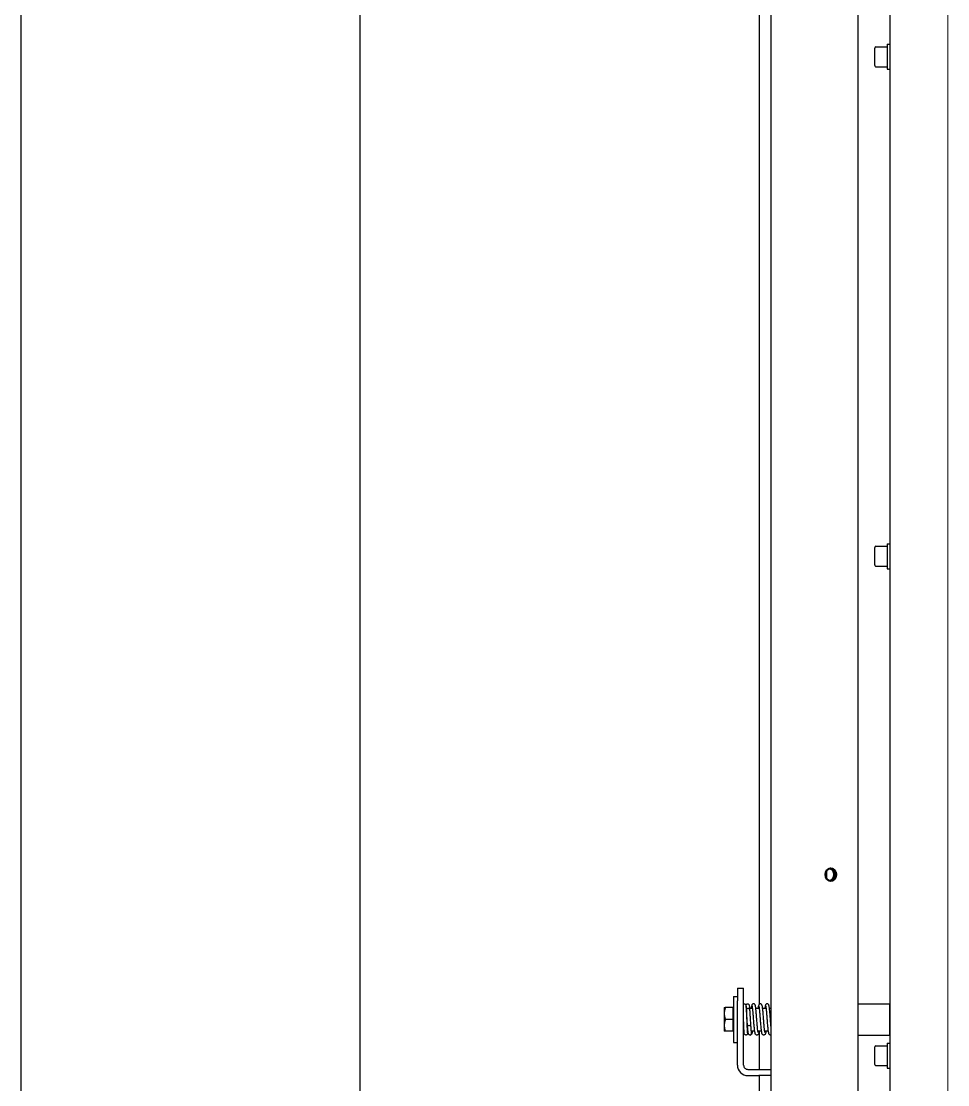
# Model space of a CAD drawing. Extents: x -3873 to 164127, y 7129 to 96529.
# Drawn here: x 53611 to 54353, y 43277 to 44128 of the extents above; entities that cross this region are included whole.
import ezdxf

# ---------------------------------------------------------------- set-up
doc = ezdxf.new("R2010")
doc.units = 0
doc.layers.add('KROMEKA', color=1, linetype='CONTINUOUS')
doc.layers.add('LAYOUT Kromeka', color=1, linetype='CONTINUOUS', lineweight=5)
doc.layers.add('Visible (ISO)', color=7, linetype='CONTINUOUS', lineweight=50)

# ---------------------------------------------------------------- blocks, each defined once
blk = doc.blocks.new('KD21-ara_yolma-64')
at = {"layer": 'KROMEKA', "color": 0}
for p, q in [((349, 742), (2273.5, 742)), ((2125, 470.72), (605.5, 470.72)), ((1304.75, 179), (1300, 179)), ((1314.25, 179), (1304.75, 179)), ((1319, 179), (1314.25, 179)), ((1328, 171.5), (1291, 171.5)), ((1291, 171.5), (1291, 168.5)), ((1300, 172.1), (1300, 178.15)), ((1309.5, 172.1), (1300, 172.1)), ((1300.9, 172.1), (1300.9, 171.5)), ((1309.5, 172.1), (1309.5, 178.15)), ((1319, 172.1), (1309.5, 172.1)), ((1318.1, 172.1), (1318.1, 171.5)), ((1319, 172.1), (1319, 178.15)), ((1328, 171.5), (1328, 168.5)), ((1273, 168.5), (1324.5, 168.5)), ((1273, 163.5), (1324.5, 163.5)), ((1300.5, 163.5), (1300.5, 163.14)), ((1334.5, 168.5), (1324.5, 168.5)), ((1324.5, 163.5), (1334.5, 163.5)), ((1334.5, 168.5), (1334.5, 163.5)), ((1264.5, 160), (1264.5, 151.28)), ((1269.5, 160), (1269.5, 151.28)), ((1300.5, 160.63), (1300.5, 160.03)), ((1300.5, 157.52), (1300.5, 154.63)), ((1318.5, 161.37), (1318.5, 161.25)), ((1318.5, 158.75), (1318.5, 156.25)), ((1318.5, 153.73), (1318.5, 150.77)), ((1264.5, 151), (605.5, 151)), ((1264.5, 141.28), (1264.5, 151.28)), ((1269.5, 151.28), (1269.5, 141.28)), ((1300.44, 151), (1269.5, 151)), ((1300.5, 152.11), (1300.5, 149.16)), ((1300.5, 146.64), (1300.5, 143.68)), ((1318.5, 148.25), (1318.5, 145.3)), ((2271.44, 151), (1321.63, 151)), ((605.5, 141.28), (3196, 141.28)), ((1318.5, 142.78), (1318.5, 141.28)), ((3196, 72), (605.5, 72)), ((1297, 72), (1297, 46.5)), ((1322, 72), (1322, 46.5)), ((1272.5, 57.5), (1272.5, 48.5)), ((1273.5, 58.5), (1287.5, 58.5)), ((1288.5, 57.5), (1288.5, 48.5)), ((1672.5, 57.5), (1672.5, 48.5)), ((1673.5, 58.5), (1687.5, 58.5)), ((1688.5, 57.5), (1688.5, 48.5)), ((2072.5, 57.5), (2072.5, 48.5)), ((2073.5, 58.5), (2087.5, 58.5)), ((2088.5, 57.5), (2088.5, 48.5)), ((2305.93, 46.5), (605.5, 46.5)), ((1290.5, 48.5), (1270.5, 48.5)), ((1270.5, 48.5), (1270.5, 46.5)), ((1290.5, 48.5), (1290.5, 46.5)), ((1297, 46.5), (1322, 46.5)), ((1301.5, 46.5), (1301.5, 46.5)), ((1317.5, 46.5), (1317.5, 46.5)), ((1690.5, 48.5), (1670.5, 48.5)), ((1670.5, 48.5), (1670.5, 46.5)), ((1690.5, 48.5), (1690.5, 46.5)), ((2090.5, 48.5), (2070.5, 48.5)), ((2070.5, 48.5), (2070.5, 46.5)), ((2090.5, 48.5), (2090.5, 46.5))]:
    blk.add_line(p, q, dxfattribs=at)
for centre, radius, start, end in [((1273, 160), 8.5, 90, 180), ((1273, 160), 3.5, 90, 180), ((1273.5, 57.5), 1, 90, 180), ((1287.5, 57.5), 1, 0, 90), ((1673.5, 57.5), 1, 90, 180), ((1687.5, 57.5), 1, 0, 90), ((2073.5, 57.5), 1, 90, 180), ((2087.5, 57.5), 1, 0, 90)]:
    blk.add_arc(centre, radius, start, end, dxfattribs=at)
for centre, major_axis, ratio, start_param, end_param in [((1298.25, 158.29), (-1, -0.75), 0.99913, 5.645268, 7.853982), ((1305.19, 159.18), (-0.1, 1.25), 0.38154, 6.274556, 7.821995), ((1305.19, 159.18), (0.1, -1.25), 0.38154, 4.680402, 6.274512), ((1317.45, 159.92), (-0.14, 1.24), 0.704994, 4.635293, 6.262246), ((1317.45, 159.92), (0.14, -1.24), 0.704994, 6.262506, 7.776885), ((1319.89, 160.53), (-0.25, -1.23), 0.921119, 4.11412, 4.241353)]:
    blk.add_ellipse(centre, major_axis=major_axis, ratio=ratio, start_param=start_param, end_param=end_param, dxfattribs=at)
for points in [[(1304.75, 179), (1302.55, 179), (1300, 178.15)], [(1300, 178.15), (1300, 179), (1300, 179)], [(1309.5, 178.15), (1306.95, 179), (1304.75, 179)], [(1314.25, 179), (1312.05, 179), (1309.5, 178.15)], [(1319, 178.15), (1316.45, 179), (1314.25, 179)], [(1319, 179), (1319, 179), (1319, 178.15)]]:
    blk.add_rational_spline(points, [1, 1.0379548493, 1], degree=2, dxfattribs=at)
for points, knots in [([(1300.5, 160.12), (1300.37, 160.13), (1300.25, 160.14), (1299.43, 160.19), (1298.9, 160.23), (1298.3, 160.31), (1298.15, 160.32), (1297.83, 160.43), (1297.75, 160.46), (1297.62, 160.54), (1297.56, 160.57), (1297.42, 160.68), (1297.34, 160.76), (1297.2, 160.94), (1297.13, 161.05), (1297.04, 161.29), (1297.01, 161.42), (1296.99, 161.7), (1297.01, 161.84), (1297.09, 162.11), (1297.15, 162.24), (1297.3, 162.45), (1297.39, 162.55), (1297.56, 162.68), (1297.64, 162.73), (1297.78, 162.8), (1297.83, 162.83), (1297.96, 162.87), (1298.03, 162.89), (1298.24, 162.94), (1298.37, 162.96), (1299.03, 163.04), (1299.79, 163.1), (1301.64, 163.2), (1302.69, 163.25), (1304.89, 163.34), (1306.06, 163.38), (1307.95, 163.45), (1308.68, 163.48), (1309.4, 163.5)], [1.02431, 1.02431, 1.02431, 1.02431, 1.086404, 1.086404, 1.453365, 1.453365, 1.657182, 1.657182, 1.703446, 1.703446, 1.731617, 1.731617, 1.771032, 1.771032, 1.810037, 1.810037, 1.852994, 1.852994, 1.896907, 1.896907, 1.94083, 1.94083, 1.984096, 1.984096, 2.023615, 2.023615, 2.062841, 2.062841, 2.122259, 2.122259, 2.274723, 2.274723, 2.739311, 2.739311, 3.138573, 3.138573, 3.502003, 3.502003, 3.719297, 3.719297, 3.719297, 3.719297]), ([(1321.84, 163.5), (1321.9, 163.38), (1321.95, 163.25), (1322, 162.97), (1322.01, 162.83), (1321.96, 162.56), (1321.92, 162.42), (1321.79, 162.18), (1321.71, 162.07), (1321.54, 161.9), (1321.45, 161.84), (1321.3, 161.74), (1321.24, 161.71), (1321.11, 161.66), (1321.05, 161.65), (1320.89, 161.6), (1320.81, 161.58), (1320.43, 161.52), (1320.09, 161.49), (1319.26, 161.42), (1318.81, 161.39), (1317.49, 161.32), (1316.5, 161.27), (1314.38, 161.18), (1313.22, 161.14), (1310.87, 161.05), (1309.64, 161.01), (1307.25, 160.93), (1306.06, 160.88), (1303.88, 160.8), (1302.86, 160.76), (1301.11, 160.67), (1300.36, 160.63), (1299.23, 160.55), (1298.81, 160.5), (1298.68, 160.48), (1298.66, 160.47), (1298.66, 160.47)], [0, 0, 0, 0, 0.044517, 0.044517, 0.088097, 0.088097, 0.132049, 0.132049, 0.175777, 0.175777, 0.217121, 0.217121, 0.255009, 0.255009, 0.302867, 0.302867, 0.40054, 0.40054, 0.694287, 0.694287, 0.937386, 0.937386, 1.319072, 1.319072, 1.683534, 1.683534, 2.044353, 2.044353, 2.403524, 2.403524, 2.761239, 2.761239, 3.116531, 3.116531, 3.464667, 3.464667, 3.513868, 3.513868, 3.513868, 3.513868]), ([(1300.5, 150.99), (1300.45, 151), (1300.4, 151), (1299.96, 151.06), (1299.6, 151.11), (1298.94, 151.23), (1298.65, 151.28), (1298.15, 151.42), (1297.96, 151.47), (1297.59, 151.7), (1297.5, 151.76), (1297.29, 151.97), (1297.16, 152.13), (1297.02, 152.52), (1296.99, 152.7), (1297.01, 153.06), (1297.06, 153.22), (1297.18, 153.5), (1297.26, 153.61), (1297.44, 153.81), (1297.53, 153.88), (1297.76, 154.04), (1297.87, 154.09), (1298.43, 154.32), (1298.86, 154.39), (1299.84, 154.55), (1300.24, 154.6), (1301.1, 154.71), (1301.55, 154.76), (1302.51, 154.85), (1303.02, 154.9), (1304.07, 155), (1304.62, 155.05), (1305.76, 155.14), (1306.34, 155.19), (1307.52, 155.28), (1308.12, 155.33), (1309.33, 155.42), (1309.93, 155.47), (1311.13, 155.56), (1311.72, 155.61), (1312.88, 155.7), (1313.44, 155.75), (1314.53, 155.84), (1315.05, 155.89), (1316.04, 155.98), (1316.5, 156.02), (1317.36, 156.11), (1317.76, 156.16), (1318.46, 156.24), (1318.77, 156.29), (1319.3, 156.37), (1319.52, 156.41), (1319.84, 156.47), (1319.95, 156.5), (1320.05, 156.53), (1320.07, 156.54), (1320.07, 156.54)], [82.58601, 82.58601, 82.58601, 82.58601, 82.60638, 82.60638, 82.777036, 82.777036, 82.964576, 82.964576, 83.127807, 83.127807, 83.175308, 83.175308, 83.224111, 83.224111, 83.256628, 83.256628, 83.286431, 83.286431, 83.320185, 83.320185, 83.364574, 83.364574, 83.443136, 83.443136, 83.762018, 83.762018, 83.944025, 83.944025, 84.112707, 84.112707, 84.277294, 84.277294, 84.44005, 84.44005, 84.601812, 84.601812, 84.762939, 84.762939, 84.923584, 84.923584, 85.083784, 85.083784, 85.243483, 85.243483, 85.402503, 85.402503, 85.560459, 85.560459, 85.71653, 85.71653, 85.868857, 85.868857, 86.012898, 86.012898, 86.137536, 86.137536, 86.204254, 86.204254, 86.204254, 86.204254]), ([(1297, 158.29), (1297, 158.45), (1297.03, 158.62), (1297.14, 158.9), (1297.22, 159.03), (1297.39, 159.23), (1297.48, 159.31), (1297.66, 159.44), (1297.75, 159.49), (1297.96, 159.59), (1298.07, 159.63), (1298.55, 159.77), (1298.94, 159.83), (1299.91, 159.97), (1300.42, 160.03), (1301.89, 160.17), (1302.95, 160.26), (1304.43, 160.37), (1304.76, 160.4), (1305.09, 160.42)], [0, 0, 0, 0, 0.056301, 0.056301, 0.110398, 0.110398, 0.165151, 0.165151, 0.227693, 0.227693, 0.332307, 0.332307, 0.646471, 0.646471, 0.907875, 0.907875, 1.300826, 1.300826, 1.409763, 1.409763, 1.409763, 1.409763]), ([(1300.5, 156.47), (1300.27, 156.5), (1300.06, 156.53), (1299.48, 156.61), (1299.16, 156.66), (1298.55, 156.78), (1298.29, 156.85), (1297.87, 157.01), (1297.73, 157.07), (1297.47, 157.27), (1297.4, 157.33), (1297.23, 157.53), (1297.12, 157.7), (1297.02, 158.03), (1297, 158.16), (1297, 158.29)], [88.8692012, 88.8692012, 88.8692012, 88.8692012, 88.9646121, 88.9646121, 89.1401037, 89.1401037, 89.3377471, 89.3377471, 89.4365689, 89.4365689, 89.4687714, 89.4687714, 89.512565, 89.512565, 89.5353906, 89.5353906, 89.5353906, 89.5353906]), ([(1305.3, 157.93), (1304.18, 157.85), (1303.13, 157.77), (1301.34, 157.61), (1300.57, 157.53), (1299.72, 157.42), (1299.48, 157.38), (1299.12, 157.32), (1298.99, 157.29), (1298.89, 157.26), (1298.87, 157.25), (1298.87, 157.25)], [0.000112, 0.000112, 0.000112, 0.000112, 0.362793, 0.362793, 0.716412, 0.716412, 0.884984, 0.884984, 1.039328, 1.039328, 1.106944, 1.106944, 1.106944, 1.106944]), ([(1298.93, 151.82), (1298.93, 151.82), (1298.93, 151.82), (1298.93, 151.82), (1298.99, 151.84), (1299.26, 151.91), (1299.55, 151.97), (1300.41, 152.11), (1301.06, 152.19), (1302.23, 152.31), (1302.68, 152.36), (1303.63, 152.45), (1304.14, 152.5), (1305.2, 152.59), (1305.75, 152.63), (1306.89, 152.72), (1307.48, 152.77), (1308.67, 152.86), (1309.27, 152.91), (1310.47, 153), (1311.07, 153.05), (1312.26, 153.14), (1312.84, 153.19), (1313.99, 153.28), (1314.54, 153.33), (1315.61, 153.43), (1316.12, 153.47), (1317.09, 153.57), (1317.55, 153.62), (1318.4, 153.72), (1318.8, 153.77), (1319.52, 153.87), (1319.85, 153.92), (1320.48, 154.05), (1320.75, 154.11), (1321.15, 154.28), (1321.25, 154.33), (1321.45, 154.47), (1321.53, 154.53), (1321.73, 154.73), (1321.85, 154.89), (1321.98, 155.28), (1322.01, 155.46), (1321.98, 155.81), (1321.94, 155.97), (1321.81, 156.25), (1321.73, 156.36), (1321.55, 156.56), (1321.46, 156.63), (1321.23, 156.79), (1321.11, 156.84), (1320.75, 156.98), (1320.52, 157.04), (1319.9, 157.17), (1319.48, 157.24), (1318.84, 157.33), (1318.67, 157.35), (1318.5, 157.37)], [83.441749, 83.441749, 83.441749, 83.441749, 83.443378, 83.443378, 83.55857, 83.55857, 83.768661, 83.768661, 84.055309, 84.055309, 84.210853, 84.210853, 84.368509, 84.368509, 84.527344, 84.527344, 84.686915, 84.686915, 84.847013, 84.847013, 85.007558, 85.007558, 85.168567, 85.168567, 85.330161, 85.330161, 85.492632, 85.492632, 85.656644, 85.656644, 85.823844, 85.823844, 85.999404, 85.999404, 86.210749, 86.210749, 86.279019, 86.279019, 86.319786, 86.319786, 86.36706, 86.36706, 86.399328, 86.399328, 86.429173, 86.429173, 86.46318, 86.46318, 86.508204, 86.508204, 86.589269, 86.589269, 86.763724, 86.763724, 86.988155, 86.988155, 87.059987, 87.059987, 87.059987, 87.059987]), ([(1305.09, 160.42), (1306.23, 160.49), (1307.46, 160.56), (1309.88, 160.7), (1311.11, 160.77), (1313.43, 160.9), (1314.55, 160.97), (1316.19, 161.08), (1316.8, 161.13), (1317.34, 161.17)], [0, 0, 0, 0, 0.369211, 0.369211, 0.73028, 0.73028, 1.089212, 1.089212, 1.320399, 1.320399, 1.320399, 1.320399]), ([(1317.57, 158.68), (1316.68, 158.61), (1315.63, 158.54), (1313.4, 158.4), (1312.2, 158.33), (1309.8, 158.19), (1308.56, 158.12), (1306.67, 158.01), (1305.97, 157.97), (1305.3, 157.93)], [0, 0, 0, 0, 0.377715, 0.377715, 0.743883, 0.743883, 1.105587, 1.105587, 1.324108, 1.324108, 1.324108, 1.324108]), ([(1317.35, 161.17), (1318.19, 161.22), (1318.9, 161.28), (1319.66, 161.36), (1319.86, 161.38), (1320.14, 161.42), (1320.24, 161.44), (1320.26, 161.45), (1320.26, 161.45), (1320.26, 161.45)], [0, 0, 0, 0, 0.3567346, 0.3567346, 0.5254337, 0.5254337, 0.676826, 0.676826, 0.6920642, 0.6920642, 0.6920642, 0.6920642]), ([(1320.95, 161.62), (1321.06, 161.59), (1321.18, 161.55), (1321.4, 161.42), (1321.45, 161.38), (1321.6, 161.27), (1321.7, 161.17), (1321.85, 160.94), (1321.91, 160.82), (1321.99, 160.56), (1322.01, 160.41), (1321.99, 160.13), (1321.96, 159.98), (1321.85, 159.72), (1321.78, 159.6), (1321.62, 159.41), (1321.53, 159.33), (1321.37, 159.22), (1321.29, 159.18), (1321.14, 159.11), (1321.07, 159.09), (1320.87, 159.02), (1320.76, 159), (1320.24, 158.9), (1319.74, 158.85), (1318.63, 158.75), (1318.13, 158.72), (1317.57, 158.68)], [0.263592, 0.263592, 0.263592, 0.263592, 0.364363, 0.364363, 0.394563, 0.394563, 0.44423, 0.44423, 0.487949, 0.487949, 0.534146, 0.534146, 0.580869, 0.580869, 0.627509, 0.627509, 0.67288, 0.67288, 0.717122, 0.717122, 0.774689, 0.774689, 0.896277, 0.896277, 1.263357, 1.263357, 1.500007, 1.500007, 1.500007, 1.500007]), ([(1300.5, 145.52), (1300.26, 145.55), (1300.03, 145.58), (1299.44, 145.66), (1299.12, 145.72), (1298.49, 145.84), (1298.22, 145.9), (1297.82, 146.08), (1297.74, 146.13), (1297.56, 146.24), (1297.47, 146.31), (1297.28, 146.51), (1297.15, 146.67), (1297.02, 147.06), (1296.99, 147.24), (1297.01, 147.59), (1297.06, 147.75), (1297.19, 148.03), (1297.27, 148.14), (1297.44, 148.34), (1297.54, 148.41), (1297.77, 148.57), (1297.88, 148.62), (1298.24, 148.76), (1298.46, 148.82), (1299.08, 148.95), (1299.5, 149.02), (1300.37, 149.14), (1300.8, 149.2), (1301.7, 149.3), (1302.17, 149.34), (1303.18, 149.44), (1303.7, 149.49), (1304.8, 149.58), (1305.36, 149.63), (1306.52, 149.73), (1307.11, 149.77), (1308.31, 149.87), (1308.92, 149.91), (1310.12, 150.01), (1310.72, 150.05), (1311.9, 150.15), (1312.49, 150.19), (1313.61, 150.29), (1314.16, 150.33), (1315.21, 150.42), (1315.71, 150.47), (1316.64, 150.56), (1317.08, 150.61), (1317.87, 150.69), (1318.23, 150.74), (1318.86, 150.82), (1319.14, 150.86), (1319.57, 150.94), (1319.75, 150.98), (1319.97, 151.03), (1320.04, 151.05), (1320.07, 151.06), (1320.07, 151.07), (1320.07, 151.07)], [76.30283, 76.30283, 76.30283, 76.30283, 76.405056, 76.405056, 76.581129, 76.581129, 76.79555, 76.79555, 76.852285, 76.852285, 76.894315, 76.894315, 76.941946, 76.941946, 76.974276, 76.974276, 77.004109, 77.004109, 77.038052, 77.038052, 77.082917, 77.082917, 77.163345, 77.163345, 77.333878, 77.333878, 77.561609, 77.561609, 77.735424, 77.735424, 77.901848, 77.901848, 78.065478, 78.065478, 78.227735, 78.227735, 78.38919, 78.38919, 78.550095, 78.550095, 78.710546, 78.710546, 78.87054, 78.87054, 79.029973, 79.029973, 79.188593, 79.188593, 79.345865, 79.345865, 79.500628, 79.500628, 79.650156, 79.650156, 79.787655, 79.787655, 79.897847, 79.897847, 79.921069, 79.921069, 79.921069, 79.921069]), ([(1297.13, 141.28), (1297.11, 141.32), (1297.09, 141.37), (1297.02, 141.57), (1296.99, 141.76), (1297.01, 142.11), (1297.06, 142.27), (1297.18, 142.55), (1297.26, 142.66), (1297.44, 142.86), (1297.53, 142.93), (1297.76, 143.09), (1297.88, 143.14), (1298.45, 143.37), (1298.9, 143.45), (1299.9, 143.6), (1300.3, 143.66), (1301.16, 143.76), (1301.62, 143.81), (1302.58, 143.91), (1303.09, 143.96), (1304.15, 144.05), (1304.7, 144.1), (1305.84, 144.19), (1306.42, 144.24), (1307.61, 144.34), (1308.21, 144.38), (1309.42, 144.48), (1310.02, 144.52), (1311.22, 144.62), (1311.81, 144.66), (1312.96, 144.75), (1313.52, 144.8), (1314.6, 144.89), (1315.12, 144.94), (1316.11, 145.03), (1316.57, 145.08), (1317.42, 145.17), (1317.81, 145.21), (1318.51, 145.3), (1318.82, 145.34), (1319.33, 145.42), (1319.55, 145.46), (1319.85, 145.52), (1319.96, 145.55), (1320.06, 145.58), (1320.07, 145.59), (1320.07, 145.59)], [70.648268, 70.648268, 70.648268, 70.648268, 70.658133, 70.658133, 70.690577, 70.690577, 70.720391, 70.720391, 70.754217, 70.754217, 70.798788, 70.798788, 70.878056, 70.878056, 71.205185, 71.205185, 71.385945, 71.385945, 71.554327, 71.554327, 71.718791, 71.718791, 71.881487, 71.881487, 72.043212, 72.043212, 72.204314, 72.204314, 72.364937, 72.364937, 72.525115, 72.525115, 72.684787, 72.684787, 72.843766, 72.843766, 73.001655, 73.001655, 73.157601, 73.157601, 73.309666, 73.309666, 73.453103, 73.453103, 73.576352, 73.576352, 73.637883, 73.637883, 73.637883, 73.637883]), ([(1298.93, 146.35), (1298.93, 146.34), (1298.98, 146.36), (1299.2, 146.42), (1299.46, 146.48), (1300.26, 146.61), (1300.87, 146.69), (1302, 146.81), (1302.43, 146.86), (1303.36, 146.95), (1303.86, 146.99), (1304.9, 147.08), (1305.45, 147.13), (1306.58, 147.22), (1307.16, 147.27), (1308.34, 147.36), (1308.94, 147.41), (1310.14, 147.5), (1310.74, 147.55), (1311.93, 147.64), (1312.52, 147.69), (1313.67, 147.78), (1314.24, 147.83), (1315.32, 147.92), (1315.84, 147.97), (1316.83, 148.07), (1317.3, 148.11), (1318.18, 148.21), (1318.58, 148.26), (1319.33, 148.36), (1319.67, 148.42), (1320.31, 148.54), (1320.59, 148.6), (1320.97, 148.73), (1321.08, 148.77), (1321.32, 148.9), (1321.45, 148.97), (1321.71, 149.24), (1321.84, 149.39), (1321.98, 149.78), (1322.01, 149.97), (1321.99, 150.32), (1321.94, 150.48), (1321.82, 150.76), (1321.74, 150.87), (1321.56, 151.07), (1321.47, 151.14), (1321.24, 151.3), (1321.13, 151.35), (1320.57, 151.58), (1320.13, 151.66), (1319.21, 151.8), (1318.87, 151.85), (1318.5, 151.9)], [77.158564, 77.158564, 77.158564, 77.158564, 77.261186, 77.261186, 77.461698, 77.461698, 77.743896, 77.743896, 77.89888, 77.89888, 78.056239, 78.056239, 78.2149, 78.2149, 78.374356, 78.374356, 78.534367, 78.534367, 78.694831, 78.694831, 78.855749, 78.855749, 79.01722, 79.01722, 79.179496, 79.179496, 79.343145, 79.343145, 79.509543, 79.509543, 79.682774, 79.682774, 79.88165, 79.88165, 79.961758, 79.961758, 80.033823, 80.033823, 80.082567, 80.082567, 80.115075, 80.115075, 80.144879, 80.144879, 80.178642, 80.178642, 80.223054, 80.223054, 80.301703, 80.301703, 80.621592, 80.621592, 80.776806, 80.776806, 80.776806, 80.776806]), ([(1301.51, 141.28), (1301.72, 141.31), (1301.94, 141.33), (1302.6, 141.4), (1303.07, 141.44), (1304.05, 141.53), (1304.57, 141.58), (1305.66, 141.67), (1306.22, 141.72), (1307.38, 141.81), (1307.97, 141.86), (1309.16, 141.95), (1309.77, 142), (1310.97, 142.09), (1311.57, 142.14), (1312.75, 142.23), (1313.32, 142.28), (1314.45, 142.37), (1314.99, 142.42), (1316.04, 142.51), (1316.54, 142.56), (1317.48, 142.66), (1317.92, 142.71), (1318.73, 142.8), (1319.11, 142.86), (1319.8, 142.96), (1320.11, 143.02), (1320.56, 143.12), (1320.73, 143.17), (1321.09, 143.3), (1321.28, 143.34), (1321.68, 143.72), (1321.82, 143.88), (1321.97, 144.27), (1322.01, 144.46), (1321.99, 144.81), (1321.95, 144.97), (1321.83, 145.26), (1321.75, 145.38), (1321.58, 145.58), (1321.49, 145.65), (1321.27, 145.81), (1321.15, 145.86), (1320.65, 146.08), (1320.28, 146.15), (1319.43, 146.29), (1319.03, 146.35), (1318.56, 146.41), (1318.53, 146.42), (1318.5, 146.42)], [71.448622, 71.448622, 71.448622, 71.448622, 71.531832, 71.531832, 71.688103, 71.688103, 71.846152, 71.846152, 72.005223, 72.005223, 72.164954, 72.164954, 72.32518, 72.32518, 72.485849, 72.485849, 72.647002, 72.647002, 72.8088, 72.8088, 72.971608, 72.971608, 73.136267, 73.136267, 73.304975, 73.304975, 73.485351, 73.485351, 73.608341, 73.608341, 73.745437, 73.745437, 73.797203, 73.797203, 73.830128, 73.830128, 73.859885, 73.859885, 73.893263, 73.893263, 73.936721, 73.936721, 74.011702, 74.011702, 74.291408, 74.291408, 74.481155, 74.481155, 74.493624, 74.493624, 74.493624, 74.493624])]:
    blk.add_open_spline(points, degree=3, knots=knots, dxfattribs=at)
at = {"layer": 'Visible (ISO)'}
blk.add_line((1427.91, 97.45), (1423.09, 97.45), dxfattribs=at)
blk.add_ellipse((1425.5, 93.65), major_axis=(-5, 0), ratio=0.866025, dxfattribs=at)
blk.add_ellipse((1425.5, 95.15), major_axis=(-5, 0), ratio=0.866025, start_param=0.174083, end_param=2.96751, dxfattribs=at)

msp = doc.modelspace()

# ---------------------------------------------------------------- linework, layer by layer
at = {"layer": 'LAYOUT Kromeka', "ltscale": 20}
msp.add_line((54353.46, 41869.55), (54353.46, 63607.05), dxfattribs=at)

# ---------------------------------------------------------------- block references
at = {"layer": 'LAYOUT Kromeka', "ltscale": 20, "rotation": 89.99999999999999}
msp.add_blockref('KD21-ara_yolma-64', (54353.46, 42019.41), dxfattribs=at)

doc.saveas('drawing.dxf')
